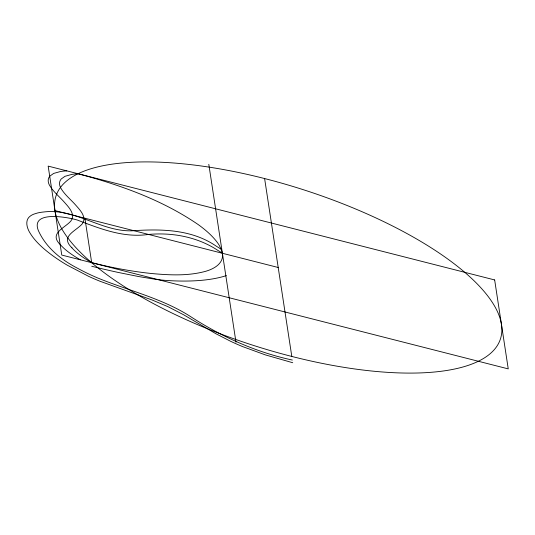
<?xml version="1.0" encoding="UTF-8"?>
<svg xmlns="http://www.w3.org/2000/svg" width="535" height="535" viewBox="0 0 535 535"><rect width="100%" height="100%" fill="white"/><g stroke="black" fill="none" stroke-linecap="round" stroke-linejoin="round"><path stroke-width="0.8" d="M292.351 360.048C256.104 352.284 222.018 336.923 190.982 316.847C162.319 298.283 128.714 290.746 97.497 277.899A96.42 33.765 17.8 0 1 77.796 268.389C61.311 259.876 45.87 247.631 38.232 230.277C30.569 210.054 68.206 217.324 77.207 219.999C100.018 228.666 123.538 238.122 148.509 234.437C172.511 232.304 197.228 236.891 217.578 250.199A78.692 27.559 17.8 0 1 222.393 253.256C224.185 264.437 211.893 269.994 202.925 272.001C186.387 275.993 169.14 275.09 152.355 273.592A178.148 62.388 17.8 0 1 91.686 262.645A65.083 22.791 17.8 0 1 71.904 247.819M91.732 266.256L100.567 268.416A315.583 110.518 17.8 0 0 118.181 272.429L138.752 276.575L155.805 279.35A91.552 32.06 17.8 0 0 166.693 280.474L171.14 280.735A173.072 60.609 17.8 0 0 226.365 275.605M54.958 210.583L278.207 267.5M292.732 362.73L265.307 354.872L242.556 346.566A100.928 35.343 17.8 0 1 230.638 341.303L215.979 333.773L183.706 314.821L167.809 306.602L151.833 299.881L100.145 281.31A100.399 35.163 17.8 0 1 88.529 276.294L67.229 265.166A118.589 41.529 17.8 0 1 49.34 253.169L46.772 251.142A114.925 40.245 17.8 0 1 30.381 233.568C27.004 228.532 24.363 220.139 30.428 215.973A54.704 19.16 17.8 0 1 33.946 214.1L37.383 213.03A61.278 21.46 17.8 0 1 43.636 212C74.867 208.001 100.921 231.608 131.717 230.819C160.574 228.833 191.45 229.047 216.24 246.153A78.692 27.559 17.8 0 1 221.049 249.21M71.971 247.825C59.699 236.403 75.803 231.247 82.229 223.884C87.218 217.217 79.956 209.981 75.723 205.146C70.687 199.394 64.421 194.559 60.656 187.798A49.849 17.454 17.8 0 1 59.793 185.505L59.639 184.769A53.039 18.571 17.8 0 1 61.257 178.951L65.002 176.309L71.757 174.417A61.665 21.594 17.8 0 1 78.103 173.775C120.181 184.929 162.098 199.843 198.238 224.6A106.819 37.41 17.8 0 1 219.143 245.177L221.256 249.337L222.399 253.282M264.611 178.556L291.802 356.444M208.804 164.325L235.988 342.219M84.898 218.233L91.692 262.692M80.397 259.796A65.083 22.791 17.8 0 1 60.575 244.93C48.444 233.441 64.468 228.385 70.901 220.995C75.883 214.328 68.627 207.092 64.394 202.257C59.358 196.505 53.092 191.67 49.327 184.909A49.849 17.454 17.8 0 1 48.464 182.616L48.31 181.88A53.039 18.571 17.8 0 1 49.929 176.062L53.667 173.42L60.422 171.528A61.665 21.594 17.8 0 1 66.775 170.886M494.654 279.939L48.163 166.111L61.759 255.061L508.25 368.889L494.654 279.939M138.097 295.032A233.434 81.748 17.8 0 0 499.242 342.019A233.434 81.748 17.8 0 0 197.281 165.449A233.434 81.748 17.8 0 0 138.097 295.032"/></g></svg>
